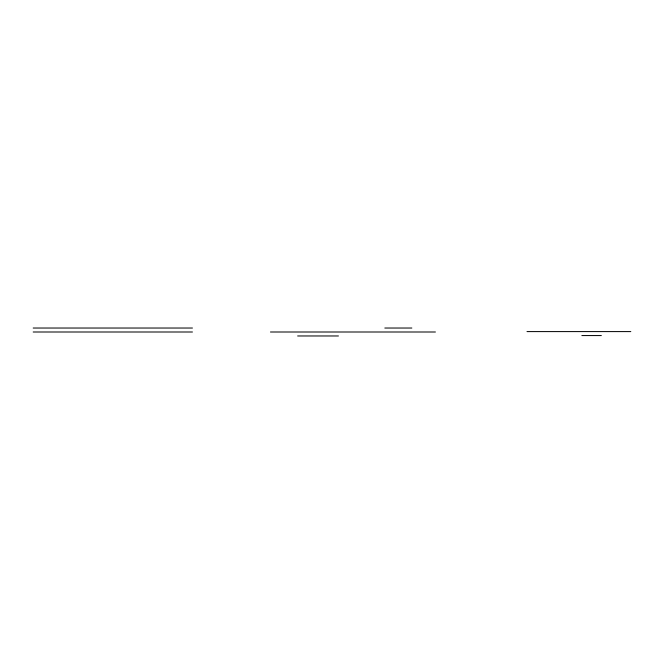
<?xml version="1.0" encoding="UTF-8"?>
<svg xmlns="http://www.w3.org/2000/svg" width="664" height="664" viewBox="0 0 664 664"><rect width="100%" height="100%" fill="white"/><g stroke="black" fill="none" stroke-linecap="round" stroke-linejoin="round"><path stroke-width="1" d="M33.2 328.033L192.452 328.033M384.821 328.033L411.838 328.033M527 331.593L630.8 331.593M33.2 332L192.452 332M270.464 332L435.41 332M581.855 335.561L601.335 335.561M297.646 335.967L338.433 335.967"/></g></svg>
